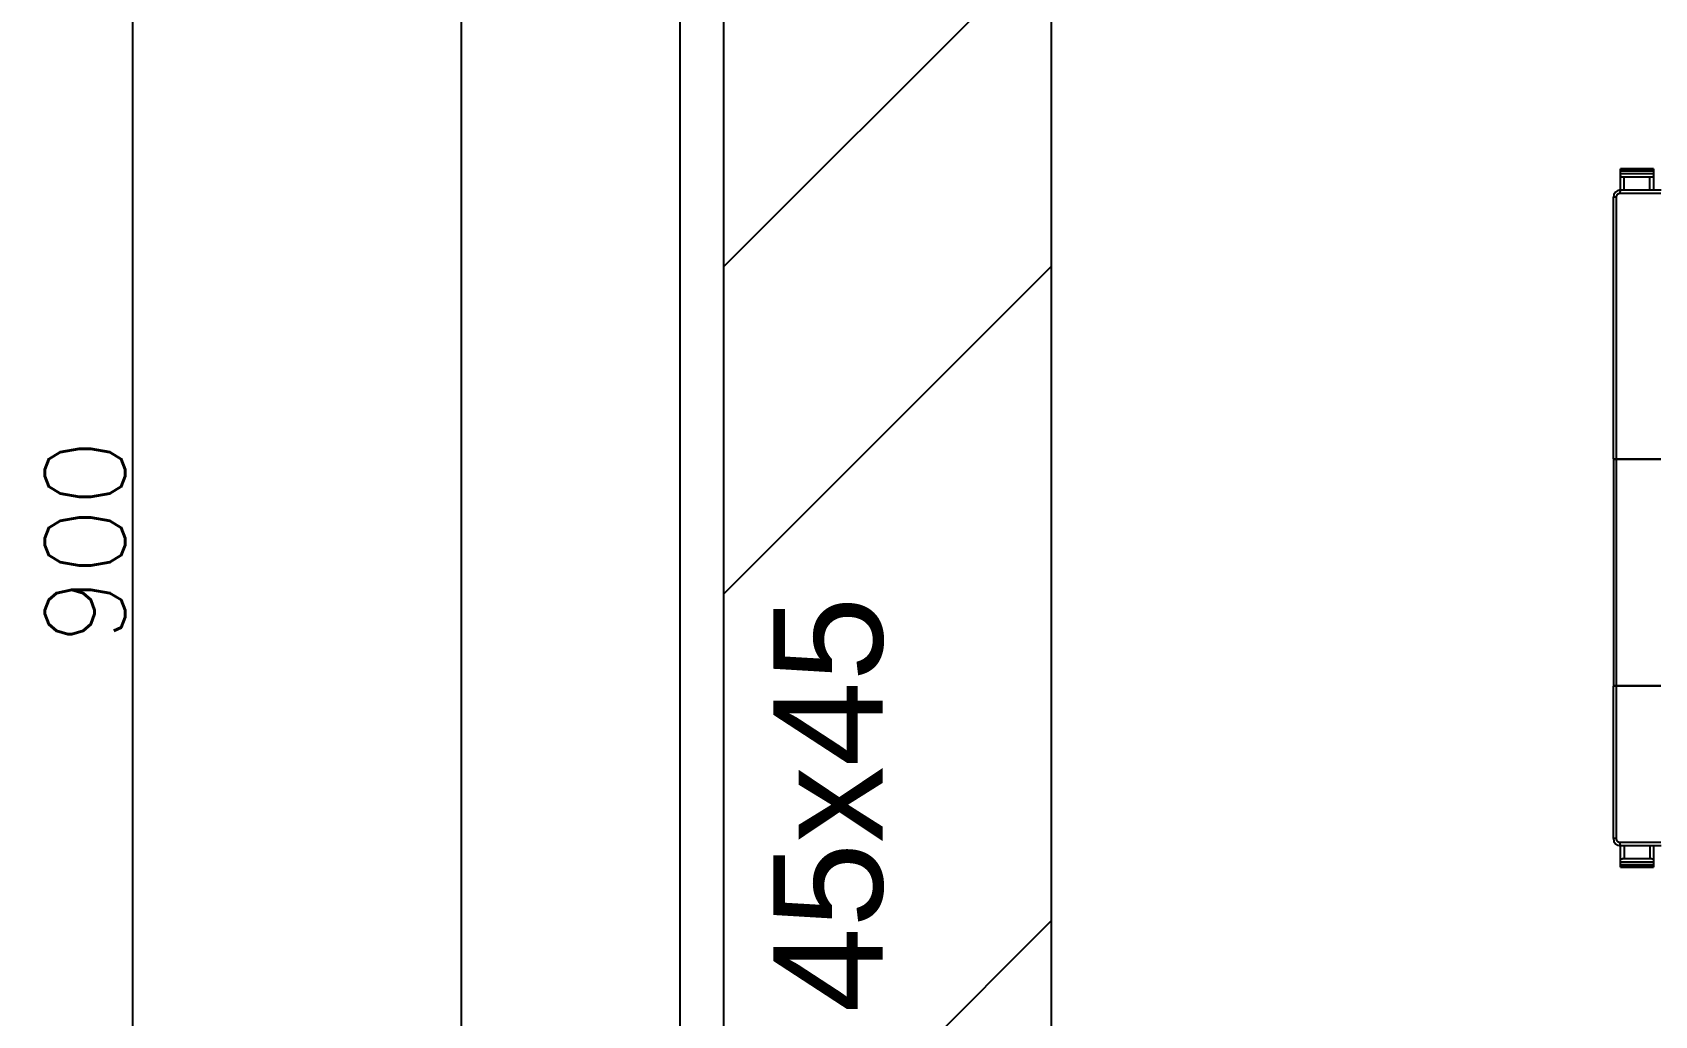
# Model space of a CAD drawing. Header units: inches. Extents: x 14 to 2932, y 13 to 1968.
# Drawn here: x 982.8 to 1205.4, y 1158.4 to 1293.3 of the extents above; entities that cross this region are included whole.
import ezdxf

# ---------------------------------------------------------------- set-up
doc = ezdxf.new("R2010")
doc.units = ezdxf.units.IN
doc.header["$MEASUREMENT"] = 0
doc.layers.add('3', color=7, linetype='Continuous')
doc.layers.add('9-DIM', color=7, linetype='Continuous')
doc.styles.add('TEXT DIM TỦ', font='romans.shx', dxfattribs={"height": 11})
doc.styles.add('text tủ 17.7', font='arial.ttf', dxfattribs={"height": 15})
doc.dimstyles.new('DIM TỦ ĐIỆN', dxfattribs={"dimtxt": 11, "dimasz": 3.5, "dimexe": 1, "dimexo": 1, "dimgap": 1, "dimtad": 1, "dimtoh": 1, "dimdsep": 46, "dimtxsty": 'TEXT DIM TỦ', "dimcen": 0, "dimclrd": 6, "dimclre": 6, "dimclrt": 256, "dimadec": 0, "dimazin": 2, "dimtfac": 1, "dimtmove": 0, "dimatfit": 3, "dimfxl": 1, "dimtfillclr": 256, "dimtolj": 1, "dimtzin": 0, "dimarcsym": 1})

# ---------------------------------------------------------------- blocks, each defined once
blk = doc.blocks.new('*D29')
at = {"layer": '9-DIM', "color": 6, "lineweight": -2, "transparency": 16777216}
for p, q in [((1040.64, 1673.42), (995.54, 1673.42)), ((996.54, 1669.92), (996.54, 776.92)), ((1040.64, 773.42), (995.54, 773.42))]:
    blk.add_line(p, q, dxfattribs=at)
at = {"layer": '9-DIM', "color": 6, "transparency": 16777216}
for points in [[(995.96, 1669.92), (997.13, 1669.92), (996.54, 1673.42)], [(995.96, 776.92), (997.13, 776.92), (996.54, 773.42)]]:
    blk.add_solid(points, dxfattribs=at)
at = {"layer": 'Defpoints', "color": 0, "transparency": 16777216}
for p in [(1041.64, 1673.42), (996.54, 773.42), (1041.64, 773.42)]:
    blk.add_point(p, dxfattribs=at)
at = {"layer": '9-DIM', "transparency": 16777216, "insert": (990.04, 1223.42), "char_height": 11, "attachment_point": 5, "rotation": 90, "style": 'TEXT DIM TỦ'}
blk.add_mtext('\\A1;900', dxfattribs=at)

msp = doc.modelspace()

# ---------------------------------------------------------------- hatches: boundary and pattern name
at = {"layer": '3'}
h = msp.add_hatch(dxfattribs=at)
h.set_pattern_fill('ANSI32', color=8, scale=10)
h.set_pattern_definition([(45, (-5275.68, 2855.33), (-67.3519, 67.3519), []), (45, (-5230.78, 2855.33), (-67.3519, 67.3519), [])])
h.paths.add_polyline_path([(1077.636, 809.416), (1122.636, 809.416), (1122.636, 1637.416), (1077.636, 1637.416)])
h.paths.add_polyline_path([(1605.636, 809.416), (1560.636, 809.416), (1560.636, 1637.416), (1605.636, 1637.416)])
h.paths.add_polyline_path([(1122.636, 1305.416), (1560.636, 1305.416), (1560.636, 1350.416), (1122.636, 1350.416)])
h.paths.add_polyline_path([(1122.636, 1155.416), (1560.636, 1155.416), (1560.636, 1110.416), (1122.636, 1110.416)])
h.paths.add_polyline_path([(1122.636, 921.923), (1560.636, 921.923), (1560.636, 966.923), (1122.636, 966.923)])

# ---------------------------------------------------------------- linework, layer by layer
at = {"color": 7, "linetype": 'Continuous'}
for p, q in [((1205.214, 1274.566), (1200.714, 1274.566)), ((1200.714, 1274.494), (1200.714, 1274.566)), ((1200.714, 1274.494), (1205.214, 1274.494)), ((1200.714, 1274.278), (1200.714, 1274.494)), ((1200.714, 1274.278), (1205.214, 1274.278)), ((1200.714, 1273.915), (1200.714, 1274.278)), ((1200.714, 1273.915), (1205.214, 1273.915)), ((1200.714, 1273.542), (1200.714, 1273.915)), ((1200.714, 1271.666), (1200.714, 1273.542)), ((1204.714, 1273.398), (1201.214, 1273.398)), ((1201.214, 1271.666), (1201.214, 1273.398)), ((1204.714, 1271.666), (1204.714, 1273.398)), ((1205.214, 1274.566), (1205.214, 1274.494)), ((1205.214, 1274.494), (1205.214, 1274.278)), ((1205.214, 1274.278), (1205.214, 1273.915)), ((1205.214, 1273.915), (1205.214, 1273.542)), ((1205.214, 1273.542), (1205.214, 1271.666)), ((1200.602, 1271.166), (1200.602, 1271.189)), ((1206.214, 1271.166), (1200.602, 1271.166)), ((1200.714, 1271.666), (1206.271, 1271.666)), ((1199.714, 1244.066), (1199.714, 1270.666)), ((1200.102, 1270.666), (1199.714, 1270.666)), ((1200.102, 1270.666), (1200.102, 1244.066)), ((1199.714, 1234.766), (1199.714, 1244.066)), ((1200.102, 1244.066), (1200.102, 1234.766)), ((1199.714, 1234.766), (1199.714, 1234.666)), ((1199.714, 1234.766), (1200.102, 1234.766)), ((1199.714, 1234.666), (1199.714, 1203.666)), ((1200.102, 1234.666), (1199.714, 1234.666)), ((1199.914, 1234.666), (1199.914, 1234.766)), ((1200.102, 1234.766), (1206.214, 1234.766)), ((1206.214, 1234.666), (1200.102, 1234.666)), ((1200.102, 1234.666), (1200.102, 1203.666)), ((1199.714, 1203.666), (1199.714, 1203.566)), ((1199.714, 1203.666), (1200.102, 1203.666)), ((1200.102, 1203.566), (1199.714, 1203.566)), ((1199.714, 1194.766), (1199.714, 1203.566)), ((1199.914, 1203.566), (1199.914, 1203.666)), ((1200.102, 1203.666), (1206.214, 1203.666)), ((1206.214, 1203.566), (1200.102, 1203.566)), ((1200.102, 1203.566), (1200.102, 1194.766)), ((1199.714, 1182.666), (1199.714, 1194.766)), ((1200.102, 1194.766), (1200.102, 1182.666)), ((1200.102, 1182.666), (1199.714, 1182.666)), ((1200.602, 1182.166), (1200.602, 1182.142)), ((1200.602, 1182.166), (1206.214, 1182.166)), ((1200.714, 1179.789), (1200.714, 1181.666)), ((1206.271, 1181.666), (1200.714, 1181.666)), ((1200.714, 1179.416), (1200.714, 1179.789)), ((1201.214, 1181.666), (1201.214, 1179.933)), ((1201.214, 1179.933), (1204.714, 1179.933)), ((1204.714, 1181.666), (1204.714, 1179.933)), ((1205.214, 1181.666), (1205.214, 1179.789)), ((1205.214, 1179.789), (1205.214, 1179.416)), ((1200.714, 1179.053), (1200.714, 1179.416)), ((1205.214, 1179.416), (1200.714, 1179.416)), ((1200.714, 1178.837), (1200.714, 1179.053)), ((1205.214, 1179.053), (1200.714, 1179.053)), ((1205.214, 1178.837), (1200.714, 1178.837)), ((1200.714, 1178.766), (1200.714, 1178.837)), ((1200.714, 1178.766), (1205.214, 1178.766)), ((1205.214, 1179.416), (1205.214, 1179.053)), ((1205.214, 1179.053), (1205.214, 1178.837)), ((1205.214, 1178.837), (1205.214, 1178.766))]:
    msp.add_line(p, q, dxfattribs=at)
for points in [[(1041.636, 773.416), (1641.636, 773.416), (1641.636, 1673.416), (1041.636, 1673.416)], [(1071.636, 803.416), (1611.636, 803.416), (1611.636, 1643.416), (1071.636, 1643.416)]]:
    msp.add_lwpolyline(points, close=True)
at = {"color": 5}
msp.add_lwpolyline([(1077.636, 809.416), (1605.636, 809.416), (1605.636, 1637.416), (1077.636, 1637.416)], close=True, dxfattribs=at)
at = {"color": 4}
msp.add_lwpolyline([(1077.636, 809.416), (1122.636, 809.416), (1122.636, 1637.416), (1077.636, 1637.416)], close=True, dxfattribs=at)
at = {"color": 7, "linetype": 'Continuous'}
for points in [[(1201.215, 1273.398), (1201.21, 1273.398), (1201.206, 1273.398), (1201.202, 1273.398), (1201.198, 1273.398), (1201.193, 1273.398), (1201.189, 1273.399), (1201.185, 1273.399), (1201.181, 1273.399), (1201.177, 1273.399), (1201.172, 1273.399), (1201.168, 1273.399), (1201.164, 1273.399), (1201.16, 1273.399), (1201.156, 1273.399), (1201.152, 1273.4), (1201.147, 1273.4), (1201.143, 1273.4), (1201.139, 1273.4), (1201.135, 1273.4), (1201.131, 1273.4), (1201.127, 1273.401), (1201.123, 1273.401), (1201.119, 1273.401), (1201.115, 1273.401), (1201.111, 1273.402), (1201.107, 1273.402), (1201.102, 1273.402), (1201.098, 1273.402), (1201.094, 1273.403), (1201.09, 1273.403), (1201.086, 1273.403), (1201.082, 1273.404), (1201.078, 1273.404), (1201.075, 1273.404), (1201.071, 1273.405), (1201.067, 1273.405), (1201.063, 1273.405), (1201.059, 1273.406), (1201.055, 1273.406), (1201.051, 1273.407), (1201.047, 1273.407), (1201.043, 1273.407), (1201.039, 1273.408), (1201.036, 1273.408), (1201.032, 1273.409), (1201.028, 1273.409), (1201.024, 1273.41), (1201.02, 1273.41), (1201.017, 1273.411), (1201.013, 1273.411), (1201.009, 1273.412), (1201.005, 1273.412), (1201.002, 1273.413), (1200.998, 1273.413), (1200.994, 1273.414), (1200.991, 1273.414), (1200.987, 1273.415), (1200.983, 1273.415), (1200.98, 1273.416), (1200.976, 1273.416), (1200.972, 1273.417), (1200.969, 1273.418), (1200.965, 1273.418), (1200.962, 1273.419), (1200.958, 1273.419), (1200.955, 1273.42), (1200.951, 1273.421), (1200.948, 1273.421), (1200.944, 1273.422), (1200.941, 1273.423), (1200.938, 1273.423), (1200.934, 1273.424), (1200.931, 1273.425), (1200.927, 1273.425), (1200.924, 1273.426), (1200.921, 1273.427), (1200.917, 1273.427), (1200.914, 1273.428), (1200.911, 1273.429), (1200.908, 1273.43), (1200.904, 1273.43), (1200.901, 1273.431), (1200.898, 1273.432), (1200.895, 1273.433), (1200.892, 1273.433), (1200.889, 1273.434), (1200.885, 1273.435), (1200.882, 1273.436), (1200.879, 1273.437), (1200.876, 1273.437), (1200.873, 1273.438), (1200.87, 1273.439), (1200.867, 1273.44), (1200.864, 1273.441), (1200.861, 1273.442), (1200.858, 1273.442), (1200.856, 1273.443), (1200.853, 1273.444), (1200.85, 1273.445), (1200.847, 1273.446), (1200.844, 1273.447), (1200.842, 1273.448), (1200.839, 1273.449), (1200.836, 1273.449), (1200.833, 1273.45), (1200.831, 1273.451), (1200.828, 1273.452), (1200.825, 1273.453), (1200.823, 1273.454), (1200.82, 1273.455), (1200.818, 1273.456), (1200.815, 1273.457), (1200.813, 1273.458), (1200.81, 1273.459), (1200.808, 1273.46), (1200.805, 1273.461), (1200.803, 1273.462), (1200.801, 1273.463), (1200.798, 1273.464), (1200.796, 1273.465), (1200.794, 1273.466), (1200.792, 1273.467), (1200.79, 1273.468), (1200.787, 1273.469), (1200.785, 1273.47), (1200.783, 1273.471), (1200.781, 1273.472), (1200.779, 1273.473), (1200.777, 1273.474), (1200.775, 1273.475), (1200.773, 1273.476), (1200.771, 1273.477), (1200.769, 1273.478), (1200.766, 1273.48), (1200.764, 1273.481), (1200.762, 1273.482), (1200.759, 1273.484), (1200.757, 1273.485), (1200.756, 1273.487), (1200.754, 1273.488), (1200.752, 1273.489), (1200.749, 1273.491), (1200.746, 1273.493), (1200.744, 1273.495), (1200.742, 1273.496), (1200.74, 1273.498), (1200.738, 1273.5), (1200.736, 1273.502), (1200.734, 1273.504), (1200.732, 1273.506), (1200.73, 1273.508), (1200.729, 1273.51), (1200.727, 1273.512), (1200.725, 1273.514), (1200.723, 1273.516), (1200.722, 1273.519), (1200.721, 1273.521), (1200.72, 1273.523), (1200.718, 1273.525), (1200.718, 1273.528), (1200.717, 1273.53), (1200.716, 1273.532), (1200.715, 1273.536), (1200.715, 1273.539), (1200.715, 1273.542)], [(1205.215, 1273.542), (1205.215, 1273.539), (1205.214, 1273.536), (1205.214, 1273.534), (1205.213, 1273.532), (1205.212, 1273.529), (1205.211, 1273.527), (1205.211, 1273.525), (1205.209, 1273.522), (1205.208, 1273.52), (1205.206, 1273.516), (1205.204, 1273.514), (1205.203, 1273.512), (1205.201, 1273.51), (1205.199, 1273.508), (1205.198, 1273.506), (1205.196, 1273.504), (1205.194, 1273.502), (1205.191, 1273.5), (1205.189, 1273.498), (1205.186, 1273.495), (1205.183, 1273.493), (1205.181, 1273.491), (1205.179, 1273.49), (1205.176, 1273.488), (1205.173, 1273.486), (1205.171, 1273.485), (1205.168, 1273.483), (1205.166, 1273.482), (1205.163, 1273.48), (1205.161, 1273.479), (1205.159, 1273.478), (1205.157, 1273.477), (1205.155, 1273.475), (1205.153, 1273.474), (1205.151, 1273.473), (1205.148, 1273.471), (1205.145, 1273.47), (1205.143, 1273.469), (1205.141, 1273.468), (1205.139, 1273.467), (1205.137, 1273.466), (1205.135, 1273.465), (1205.133, 1273.464), (1205.13, 1273.464), (1205.128, 1273.463), (1205.126, 1273.462), (1205.124, 1273.461), (1205.121, 1273.46), (1205.119, 1273.459), (1205.116, 1273.458), (1205.114, 1273.457), (1205.111, 1273.456), (1205.109, 1273.455), (1205.106, 1273.454), (1205.104, 1273.453), (1205.101, 1273.452), (1205.099, 1273.451), (1205.096, 1273.45), (1205.093, 1273.449), (1205.088, 1273.448), (1205.085, 1273.447), (1205.083, 1273.446), (1205.08, 1273.445), (1205.077, 1273.444), (1205.074, 1273.443), (1205.071, 1273.442), (1205.068, 1273.442), (1205.065, 1273.441), (1205.062, 1273.44), (1205.059, 1273.439), (1205.056, 1273.438), (1205.053, 1273.437), (1205.05, 1273.437), (1205.047, 1273.436), (1205.044, 1273.435), (1205.041, 1273.434), (1205.038, 1273.433), (1205.034, 1273.433), (1205.031, 1273.432), (1205.028, 1273.431), (1205.025, 1273.43), (1205.021, 1273.429), (1205.018, 1273.429), (1205.015, 1273.428), (1205.011, 1273.427), (1205.008, 1273.427), (1205.005, 1273.426), (1205.001, 1273.425), (1204.998, 1273.424), (1204.994, 1273.424), (1204.991, 1273.423), (1204.987, 1273.422), (1204.984, 1273.422), (1204.98, 1273.421), (1204.977, 1273.42), (1204.973, 1273.42), (1204.97, 1273.419), (1204.966, 1273.418), (1204.962, 1273.418), (1204.959, 1273.417), (1204.955, 1273.417), (1204.951, 1273.416), (1204.948, 1273.415), (1204.944, 1273.415), (1204.94, 1273.414), (1204.937, 1273.414), (1204.933, 1273.413), (1204.929, 1273.413), (1204.925, 1273.412), (1204.922, 1273.412), (1204.918, 1273.411), (1204.914, 1273.411), (1204.91, 1273.41), (1204.906, 1273.41), (1204.903, 1273.409), (1204.899, 1273.409), (1204.895, 1273.408), (1204.891, 1273.408), (1204.887, 1273.407), (1204.883, 1273.407), (1204.879, 1273.407), (1204.875, 1273.406), (1204.871, 1273.406), (1204.867, 1273.405), (1204.863, 1273.405), (1204.859, 1273.405), (1204.855, 1273.404), (1204.851, 1273.404), (1204.847, 1273.404), (1204.843, 1273.403), (1204.839, 1273.403), (1204.835, 1273.403), (1204.831, 1273.402), (1204.827, 1273.402), (1204.823, 1273.402), (1204.819, 1273.402), (1204.815, 1273.401), (1204.811, 1273.401), (1204.807, 1273.401), (1204.803, 1273.401), (1204.799, 1273.4), (1204.794, 1273.4), (1204.79, 1273.4), (1204.786, 1273.4), (1204.782, 1273.4), (1204.778, 1273.4), (1204.774, 1273.399), (1204.769, 1273.399), (1204.765, 1273.399), (1204.761, 1273.399), (1204.757, 1273.399), (1204.753, 1273.399), (1204.748, 1273.399), (1204.744, 1273.399), (1204.74, 1273.399), (1204.736, 1273.398), (1204.732, 1273.398), (1204.727, 1273.398), (1204.723, 1273.398), (1204.719, 1273.398), (1204.715, 1273.398)], [(1200.602, 1271.166), (1200.599, 1271.166), (1200.595, 1271.166), (1200.592, 1271.165), (1200.588, 1271.165), (1200.585, 1271.165), (1200.581, 1271.165), (1200.578, 1271.165), (1200.574, 1271.165), (1200.571, 1271.165), (1200.568, 1271.164), (1200.564, 1271.164), (1200.561, 1271.164), (1200.557, 1271.164), (1200.554, 1271.163), (1200.55, 1271.163), (1200.547, 1271.162), (1200.543, 1271.162), (1200.54, 1271.162), (1200.536, 1271.161), (1200.533, 1271.161), (1200.53, 1271.16), (1200.526, 1271.16), (1200.523, 1271.159), (1200.519, 1271.159), (1200.516, 1271.158), (1200.512, 1271.157), (1200.509, 1271.157), (1200.506, 1271.156), (1200.502, 1271.155), (1200.499, 1271.155), (1200.495, 1271.154), (1200.492, 1271.153), (1200.489, 1271.152), (1200.485, 1271.152), (1200.482, 1271.151), (1200.478, 1271.15), (1200.475, 1271.149), (1200.472, 1271.148), (1200.468, 1271.147), (1200.465, 1271.146), (1200.462, 1271.145), (1200.458, 1271.144), (1200.455, 1271.143), (1200.452, 1271.142), (1200.448, 1271.141), (1200.445, 1271.14), (1200.442, 1271.139), (1200.438, 1271.138), (1200.435, 1271.137), (1200.432, 1271.136), (1200.429, 1271.134), (1200.425, 1271.133), (1200.422, 1271.132), (1200.419, 1271.131), (1200.416, 1271.129), (1200.412, 1271.128), (1200.409, 1271.127), (1200.406, 1271.125), (1200.403, 1271.124), (1200.399, 1271.123), (1200.396, 1271.121), (1200.393, 1271.12), (1200.39, 1271.118), (1200.387, 1271.117), (1200.384, 1271.115), (1200.38, 1271.114), (1200.377, 1271.112), (1200.374, 1271.11), (1200.371, 1271.109), (1200.368, 1271.107), (1200.365, 1271.106), (1200.362, 1271.104), (1200.359, 1271.102), (1200.356, 1271.101), (1200.353, 1271.099), (1200.35, 1271.097), (1200.347, 1271.095), (1200.344, 1271.093), (1200.341, 1271.092), (1200.338, 1271.09), (1200.335, 1271.088), (1200.332, 1271.086), (1200.329, 1271.084), (1200.326, 1271.082), (1200.323, 1271.08), (1200.32, 1271.078), (1200.317, 1271.076), (1200.314, 1271.074), (1200.311, 1271.072), (1200.309, 1271.07), (1200.306, 1271.068), (1200.303, 1271.066), (1200.3, 1271.064), (1200.297, 1271.062), (1200.295, 1271.06), (1200.292, 1271.058), (1200.289, 1271.055), (1200.286, 1271.053), (1200.284, 1271.051), (1200.281, 1271.049), (1200.278, 1271.046), (1200.276, 1271.044), (1200.273, 1271.042), (1200.27, 1271.04), (1200.268, 1271.037), (1200.265, 1271.035), (1200.263, 1271.032), (1200.26, 1271.03), (1200.257, 1271.028), (1200.255, 1271.025), (1200.252, 1271.023), (1200.25, 1271.02), (1200.247, 1271.018), (1200.245, 1271.015), (1200.242, 1271.013), (1200.24, 1271.01), (1200.238, 1271.008), (1200.235, 1271.005), (1200.233, 1271.002), (1200.23, 1271), (1200.228, 1270.997), (1200.226, 1270.995), (1200.223, 1270.992), (1200.221, 1270.989), (1200.219, 1270.986), (1200.217, 1270.984), (1200.214, 1270.981), (1200.212, 1270.978), (1200.21, 1270.976), (1200.208, 1270.973), (1200.206, 1270.97), (1200.203, 1270.967), (1200.201, 1270.964), (1200.199, 1270.961), (1200.197, 1270.959), (1200.195, 1270.956), (1200.193, 1270.953), (1200.191, 1270.95), (1200.189, 1270.947), (1200.187, 1270.944), (1200.185, 1270.941), (1200.183, 1270.938), (1200.181, 1270.935), (1200.179, 1270.932), (1200.177, 1270.929), (1200.176, 1270.926), (1200.174, 1270.923), (1200.172, 1270.92), (1200.17, 1270.917), (1200.168, 1270.914), (1200.167, 1270.911), (1200.165, 1270.908), (1200.163, 1270.905), (1200.162, 1270.902), (1200.16, 1270.898), (1200.158, 1270.895), (1200.157, 1270.892), (1200.155, 1270.889), (1200.153, 1270.886), (1200.152, 1270.883), (1200.15, 1270.879), (1200.149, 1270.876), (1200.147, 1270.873), (1200.146, 1270.87), (1200.144, 1270.867), (1200.143, 1270.863), (1200.142, 1270.86), (1200.14, 1270.857), (1200.139, 1270.853), (1200.138, 1270.85), (1200.136, 1270.847), (1200.135, 1270.843), (1200.134, 1270.84), (1200.132, 1270.837), (1200.131, 1270.833), (1200.13, 1270.83), (1200.129, 1270.827), (1200.128, 1270.823), (1200.127, 1270.82), (1200.126, 1270.817), (1200.125, 1270.813), (1200.123, 1270.81), (1200.122, 1270.806), (1200.121, 1270.803), (1200.121, 1270.799), (1200.12, 1270.796), (1200.119, 1270.793), (1200.118, 1270.789), (1200.117, 1270.786), (1200.116, 1270.782), (1200.115, 1270.779), (1200.114, 1270.775), (1200.114, 1270.772), (1200.113, 1270.768), (1200.112, 1270.765), (1200.112, 1270.761), (1200.111, 1270.758), (1200.11, 1270.754), (1200.11, 1270.751), (1200.109, 1270.747), (1200.108, 1270.744), (1200.108, 1270.74), (1200.107, 1270.737), (1200.107, 1270.733), (1200.106, 1270.73), (1200.106, 1270.726), (1200.106, 1270.723), (1200.105, 1270.719), (1200.105, 1270.715), (1200.104, 1270.712), (1200.104, 1270.708), (1200.104, 1270.705), (1200.104, 1270.701), (1200.103, 1270.698), (1200.103, 1270.694), (1200.103, 1270.69), (1200.103, 1270.687), (1200.103, 1270.683), (1200.102, 1270.68), (1200.102, 1270.676), (1200.102, 1270.673), (1200.102, 1270.669), (1200.102, 1270.666)], [(1200.102, 1182.666), (1200.102, 1182.662), (1200.102, 1182.659), (1200.102, 1182.656), (1200.102, 1182.653), (1200.102, 1182.65), (1200.103, 1182.647), (1200.103, 1182.644), (1200.103, 1182.641), (1200.103, 1182.637), (1200.103, 1182.634), (1200.103, 1182.631), (1200.104, 1182.628), (1200.104, 1182.625), (1200.104, 1182.622), (1200.104, 1182.619), (1200.105, 1182.616), (1200.105, 1182.613), (1200.105, 1182.61), (1200.106, 1182.606), (1200.106, 1182.603), (1200.107, 1182.6), (1200.107, 1182.597), (1200.107, 1182.594), (1200.108, 1182.591), (1200.108, 1182.588), (1200.109, 1182.585), (1200.109, 1182.582), (1200.11, 1182.579), (1200.11, 1182.576), (1200.111, 1182.573), (1200.112, 1182.57), (1200.112, 1182.566), (1200.113, 1182.563), (1200.113, 1182.56), (1200.114, 1182.557), (1200.115, 1182.554), (1200.116, 1182.551), (1200.116, 1182.548), (1200.117, 1182.545), (1200.118, 1182.542), (1200.119, 1182.539), (1200.119, 1182.536), (1200.12, 1182.533), (1200.121, 1182.53), (1200.122, 1182.527), (1200.123, 1182.524), (1200.124, 1182.521), (1200.124, 1182.518), (1200.125, 1182.515), (1200.126, 1182.512), (1200.127, 1182.509), (1200.128, 1182.506), (1200.129, 1182.503), (1200.13, 1182.5), (1200.131, 1182.498), (1200.132, 1182.495), (1200.133, 1182.492), (1200.135, 1182.489), (1200.136, 1182.486), (1200.137, 1182.483), (1200.138, 1182.48), (1200.139, 1182.477), (1200.14, 1182.474), (1200.141, 1182.471), (1200.143, 1182.469), (1200.144, 1182.466), (1200.145, 1182.463), (1200.146, 1182.46), (1200.148, 1182.457), (1200.149, 1182.454), (1200.15, 1182.452), (1200.152, 1182.449), (1200.153, 1182.446), (1200.154, 1182.443), (1200.156, 1182.44), (1200.157, 1182.438), (1200.159, 1182.435), (1200.16, 1182.432), (1200.162, 1182.429), (1200.163, 1182.427), (1200.164, 1182.424), (1200.166, 1182.421), (1200.168, 1182.419), (1200.169, 1182.416), (1200.171, 1182.413), (1200.172, 1182.411), (1200.174, 1182.408), (1200.175, 1182.405), (1200.177, 1182.403), (1200.179, 1182.4), (1200.18, 1182.397), (1200.182, 1182.395), (1200.184, 1182.392), (1200.185, 1182.39), (1200.187, 1182.387), (1200.189, 1182.384), (1200.191, 1182.382), (1200.192, 1182.379), (1200.194, 1182.377), (1200.196, 1182.374), (1200.198, 1182.372), (1200.2, 1182.369), (1200.201, 1182.367), (1200.203, 1182.364), (1200.205, 1182.362), (1200.207, 1182.359), (1200.209, 1182.357), (1200.211, 1182.355), (1200.213, 1182.352), (1200.215, 1182.35), (1200.217, 1182.347), (1200.219, 1182.345), (1200.221, 1182.343), (1200.223, 1182.34), (1200.225, 1182.338), (1200.227, 1182.336), (1200.229, 1182.333), (1200.231, 1182.331), (1200.233, 1182.329), (1200.235, 1182.326), (1200.237, 1182.324), (1200.239, 1182.322), (1200.241, 1182.32), (1200.243, 1182.318), (1200.245, 1182.315), (1200.248, 1182.313), (1200.25, 1182.311), (1200.252, 1182.309), (1200.254, 1182.307), (1200.256, 1182.304), (1200.259, 1182.302), (1200.261, 1182.3), (1200.263, 1182.298), (1200.265, 1182.296), (1200.268, 1182.294), (1200.27, 1182.292), (1200.272, 1182.29), (1200.275, 1182.288), (1200.277, 1182.286), (1200.279, 1182.284), (1200.282, 1182.282), (1200.284, 1182.28), (1200.286, 1182.278), (1200.289, 1182.276), (1200.291, 1182.274), (1200.294, 1182.272), (1200.296, 1182.271), (1200.298, 1182.269), (1200.301, 1182.267), (1200.303, 1182.265), (1200.306, 1182.263), (1200.308, 1182.261), (1200.311, 1182.26), (1200.313, 1182.258), (1200.316, 1182.256), (1200.318, 1182.254), (1200.321, 1182.253), (1200.323, 1182.251), (1200.326, 1182.249), (1200.328, 1182.248), (1200.331, 1182.246), (1200.334, 1182.244), (1200.336, 1182.243), (1200.339, 1182.241), (1200.341, 1182.239), (1200.344, 1182.238), (1200.347, 1182.236), (1200.349, 1182.235), (1200.352, 1182.233), (1200.355, 1182.232), (1200.357, 1182.23), (1200.36, 1182.229), (1200.363, 1182.227), (1200.365, 1182.226), (1200.368, 1182.224), (1200.371, 1182.223), (1200.373, 1182.221), (1200.376, 1182.22), (1200.379, 1182.219), (1200.382, 1182.217), (1200.384, 1182.216), (1200.387, 1182.215), (1200.39, 1182.213), (1200.393, 1182.212), (1200.395, 1182.211), (1200.398, 1182.21), (1200.401, 1182.208), (1200.404, 1182.207), (1200.407, 1182.206), (1200.409, 1182.205), (1200.412, 1182.204), (1200.415, 1182.202), (1200.418, 1182.201), (1200.421, 1182.2), (1200.424, 1182.199), (1200.427, 1182.198), (1200.429, 1182.197), (1200.432, 1182.196), (1200.435, 1182.195), (1200.438, 1182.194), (1200.441, 1182.193), (1200.444, 1182.192), (1200.447, 1182.191), (1200.45, 1182.19), (1200.452, 1182.189), (1200.455, 1182.188), (1200.458, 1182.187), (1200.461, 1182.186), (1200.464, 1182.185), (1200.467, 1182.185), (1200.47, 1182.184), (1200.473, 1182.183), (1200.476, 1182.182), (1200.479, 1182.181), (1200.482, 1182.181), (1200.485, 1182.18), (1200.488, 1182.179), (1200.491, 1182.178), (1200.494, 1182.178), (1200.497, 1182.177), (1200.5, 1182.176), (1200.503, 1182.176), (1200.506, 1182.175), (1200.509, 1182.175), (1200.512, 1182.174), (1200.515, 1182.174), (1200.518, 1182.173), (1200.521, 1182.172), (1200.524, 1182.172), (1200.527, 1182.172), (1200.53, 1182.171), (1200.533, 1182.171), (1200.536, 1182.17), (1200.539, 1182.17), (1200.542, 1182.169), (1200.545, 1182.169), (1200.548, 1182.169), (1200.551, 1182.168), (1200.554, 1182.168), (1200.557, 1182.168), (1200.56, 1182.167), (1200.563, 1182.167), (1200.566, 1182.167), (1200.569, 1182.167), (1200.572, 1182.167), (1200.575, 1182.166), (1200.578, 1182.166), (1200.581, 1182.166), (1200.584, 1182.166), (1200.587, 1182.166), (1200.59, 1182.166), (1200.593, 1182.166), (1200.596, 1182.166), (1200.599, 1182.166), (1200.602, 1182.166)], [(1200.715, 1179.789), (1200.715, 1179.793), (1200.715, 1179.795), (1200.716, 1179.797), (1200.716, 1179.799), (1200.717, 1179.801), (1200.717, 1179.803), (1200.718, 1179.805), (1200.719, 1179.807), (1200.72, 1179.809), (1200.721, 1179.811), (1200.723, 1179.814), (1200.724, 1179.816), (1200.726, 1179.818), (1200.728, 1179.821), (1200.73, 1179.824), (1200.732, 1179.826), (1200.735, 1179.828), (1200.737, 1179.83), (1200.739, 1179.832), (1200.741, 1179.833), (1200.743, 1179.836), (1200.745, 1179.837), (1200.747, 1179.839), (1200.749, 1179.84), (1200.752, 1179.842), (1200.755, 1179.844), (1200.758, 1179.846), (1200.76, 1179.847), (1200.763, 1179.849), (1200.765, 1179.85), (1200.767, 1179.851), (1200.77, 1179.854), (1200.772, 1179.855), (1200.774, 1179.856), (1200.776, 1179.857), (1200.778, 1179.858), (1200.78, 1179.859), (1200.782, 1179.86), (1200.784, 1179.861), (1200.786, 1179.862), (1200.788, 1179.863), (1200.79, 1179.864), (1200.792, 1179.865), (1200.795, 1179.866), (1200.797, 1179.867), (1200.799, 1179.868), (1200.801, 1179.869), (1200.804, 1179.869), (1200.806, 1179.87), (1200.808, 1179.871), (1200.811, 1179.872), (1200.813, 1179.873), (1200.815, 1179.874), (1200.818, 1179.875), (1200.82, 1179.876), (1200.823, 1179.877), (1200.825, 1179.878), (1200.828, 1179.879), (1200.831, 1179.88), (1200.833, 1179.881), (1200.836, 1179.882), (1200.839, 1179.883), (1200.844, 1179.884), (1200.847, 1179.885), (1200.85, 1179.886), (1200.852, 1179.887), (1200.855, 1179.888), (1200.858, 1179.889), (1200.861, 1179.89), (1200.864, 1179.89), (1200.867, 1179.891), (1200.87, 1179.892), (1200.873, 1179.893), (1200.876, 1179.894), (1200.879, 1179.895), (1200.882, 1179.895), (1200.885, 1179.896), (1200.889, 1179.897), (1200.892, 1179.898), (1200.895, 1179.899), (1200.898, 1179.899), (1200.901, 1179.9), (1200.905, 1179.901), (1200.908, 1179.902), (1200.911, 1179.902), (1200.915, 1179.903), (1200.918, 1179.904), (1200.921, 1179.905), (1200.925, 1179.905), (1200.928, 1179.906), (1200.932, 1179.907), (1200.935, 1179.907), (1200.939, 1179.908), (1200.942, 1179.909), (1200.946, 1179.909), (1200.949, 1179.91), (1200.953, 1179.911), (1200.956, 1179.911), (1200.96, 1179.912), (1200.963, 1179.913), (1200.967, 1179.913), (1200.971, 1179.914), (1200.974, 1179.914), (1200.978, 1179.915), (1200.982, 1179.916), (1200.985, 1179.916), (1200.989, 1179.917), (1200.993, 1179.917), (1200.996, 1179.918), (1201, 1179.918), (1201.004, 1179.919), (1201.008, 1179.919), (1201.012, 1179.92), (1201.015, 1179.92), (1201.019, 1179.921), (1201.023, 1179.921), (1201.027, 1179.922), (1201.031, 1179.922), (1201.035, 1179.923), (1201.038, 1179.923), (1201.042, 1179.924), (1201.046, 1179.924), (1201.05, 1179.924), (1201.054, 1179.925), (1201.058, 1179.925), (1201.062, 1179.926), (1201.066, 1179.926), (1201.07, 1179.926), (1201.074, 1179.927), (1201.078, 1179.927), (1201.082, 1179.927), (1201.086, 1179.928), (1201.09, 1179.928), (1201.094, 1179.928), (1201.098, 1179.929), (1201.102, 1179.929), (1201.106, 1179.929), (1201.11, 1179.929), (1201.114, 1179.93), (1201.119, 1179.93), (1201.123, 1179.93), (1201.127, 1179.93), (1201.131, 1179.931), (1201.135, 1179.931), (1201.139, 1179.931), (1201.143, 1179.931), (1201.147, 1179.931), (1201.152, 1179.932), (1201.156, 1179.932), (1201.16, 1179.932), (1201.164, 1179.932), (1201.168, 1179.932), (1201.172, 1179.932), (1201.177, 1179.932), (1201.181, 1179.932), (1201.185, 1179.932), (1201.189, 1179.933), (1201.194, 1179.933), (1201.198, 1179.933), (1201.202, 1179.933), (1201.206, 1179.933), (1201.21, 1179.933), (1201.215, 1179.933)], [(1204.715, 1179.933), (1204.719, 1179.933), (1204.723, 1179.933), (1204.727, 1179.933), (1204.732, 1179.933), (1204.736, 1179.933), (1204.74, 1179.933), (1204.744, 1179.932), (1204.749, 1179.932), (1204.753, 1179.932), (1204.757, 1179.932), (1204.761, 1179.932), (1204.765, 1179.932), (1204.769, 1179.932), (1204.774, 1179.932), (1204.778, 1179.932), (1204.782, 1179.931), (1204.786, 1179.931), (1204.79, 1179.931), (1204.794, 1179.931), (1204.798, 1179.931), (1204.802, 1179.93), (1204.807, 1179.93), (1204.811, 1179.93), (1204.815, 1179.93), (1204.819, 1179.929), (1204.823, 1179.929), (1204.827, 1179.929), (1204.831, 1179.929), (1204.835, 1179.928), (1204.839, 1179.928), (1204.843, 1179.928), (1204.847, 1179.927), (1204.851, 1179.927), (1204.855, 1179.927), (1204.859, 1179.926), (1204.863, 1179.926), (1204.867, 1179.926), (1204.871, 1179.925), (1204.875, 1179.925), (1204.878, 1179.925), (1204.882, 1179.924), (1204.886, 1179.924), (1204.89, 1179.923), (1204.894, 1179.923), (1204.898, 1179.922), (1204.901, 1179.922), (1204.905, 1179.921), (1204.909, 1179.921), (1204.913, 1179.921), (1204.917, 1179.92), (1204.92, 1179.92), (1204.924, 1179.919), (1204.928, 1179.919), (1204.931, 1179.918), (1204.935, 1179.918), (1204.939, 1179.917), (1204.942, 1179.916), (1204.946, 1179.916), (1204.95, 1179.915), (1204.953, 1179.915), (1204.957, 1179.914), (1204.961, 1179.914), (1204.964, 1179.913), (1204.968, 1179.912), (1204.971, 1179.912), (1204.975, 1179.911), (1204.978, 1179.91), (1204.982, 1179.91), (1204.985, 1179.909), (1204.988, 1179.909), (1204.992, 1179.908), (1204.995, 1179.907), (1204.999, 1179.907), (1205.002, 1179.906), (1205.005, 1179.905), (1205.009, 1179.904), (1205.012, 1179.904), (1205.015, 1179.903), (1205.019, 1179.902), (1205.022, 1179.902), (1205.025, 1179.901), (1205.028, 1179.9), (1205.031, 1179.899), (1205.035, 1179.899), (1205.038, 1179.898), (1205.041, 1179.897), (1205.044, 1179.896), (1205.047, 1179.895), (1205.05, 1179.895), (1205.053, 1179.894), (1205.056, 1179.893), (1205.059, 1179.892), (1205.062, 1179.891), (1205.065, 1179.89), (1205.068, 1179.89), (1205.071, 1179.889), (1205.074, 1179.888), (1205.077, 1179.887), (1205.079, 1179.886), (1205.082, 1179.885), (1205.085, 1179.884), (1205.088, 1179.883), (1205.091, 1179.883), (1205.093, 1179.882), (1205.096, 1179.881), (1205.099, 1179.88), (1205.101, 1179.879), (1205.104, 1179.878), (1205.107, 1179.877), (1205.109, 1179.876), (1205.112, 1179.875), (1205.114, 1179.874), (1205.117, 1179.873), (1205.119, 1179.872), (1205.122, 1179.871), (1205.124, 1179.87), (1205.126, 1179.869), (1205.129, 1179.868), (1205.131, 1179.867), (1205.133, 1179.866), (1205.135, 1179.865), (1205.138, 1179.864), (1205.14, 1179.863), (1205.142, 1179.862), (1205.144, 1179.861), (1205.146, 1179.86), (1205.148, 1179.859), (1205.15, 1179.858), (1205.152, 1179.857), (1205.154, 1179.856), (1205.156, 1179.855), (1205.158, 1179.854), (1205.16, 1179.853), (1205.162, 1179.852), (1205.164, 1179.851), (1205.167, 1179.849), (1205.169, 1179.848), (1205.171, 1179.847), (1205.174, 1179.845), (1205.175, 1179.843), (1205.177, 1179.842), (1205.179, 1179.841), (1205.182, 1179.839), (1205.184, 1179.837), (1205.186, 1179.836), (1205.188, 1179.834), (1205.19, 1179.833), (1205.191, 1179.831), (1205.193, 1179.829), (1205.195, 1179.828), (1205.197, 1179.826), (1205.199, 1179.824), (1205.201, 1179.822), (1205.202, 1179.82), (1205.204, 1179.818), (1205.205, 1179.816), (1205.207, 1179.814), (1205.208, 1179.811), (1205.209, 1179.809), (1205.211, 1179.806), (1205.212, 1179.803), (1205.213, 1179.801), (1205.214, 1179.798), (1205.214, 1179.796), (1205.214, 1179.794), (1205.215, 1179.792)]]:
    msp.add_lwpolyline(points, dxfattribs=at)
for centre, radius, start, end in [((1200.714, 1270.666), 1, 90, 180), ((1202.831, 1271.165), 2.229, 178.11799, 178.74779), ((1202.697, 1271.168), 2.095, 178.74424, 179.40461), ((1202.866, 1271.164), 2.264, 177.48617, 178.1122), ((1202.758, 1271.166), 2.156, 176.76669, 177.42801), ((1202.68, 1271.17), 2.078, 176.06858, 176.75581), ((1202.602, 1271.174), 2, 175.30862, 176.02118), ((1202.514, 1271.18), 1.911, 174.54441, 175.28508), ((1202.398, 1271.19), 1.796, 173.71525, 174.49498), ((1202.281, 1271.201), 1.678, 172.85723, 173.67858), ((1202.151, 1271.215), 1.547, 171.89878, 172.77039), ((1202.022, 1271.233), 1.416, 170.94321, 171.87186), ((1201.884, 1271.253), 1.278, 169.83602, 170.83229), ((1201.748, 1271.276), 1.139, 168.69717, 169.77428), ((1201.612, 1271.3), 1.002, 167.38558, 168.55771), ((1201.484, 1271.327), 0.87, 165.99113, 167.27558), ((1201.365, 1271.355), 0.749, 164.41399, 165.82337), ((1201.246, 1271.386), 0.626, 162.6573, 164.24228), ((1201.135, 1271.418), 0.51, 160.59357, 162.40151), ((1201.052, 1271.446), 0.422, 158.3883, 160.40955), ((1200.992, 1271.468), 0.358, 155.88306, 158.06209), ((1200.902, 1271.504), 0.261, 152.39618, 155.13157), ((1200.821, 1271.544), 0.171, 147.77811, 151.56312), ((1200.808, 1271.555), 0.154, 145.12328, 148.80962), ((1200.896, 1271.493), 0.263, 143.15823, 144.98797), ((1200.742, 1271.596), 0.078, 129.39741, 135.64007), ((1200.716, 1271.624), 0.0401, 110.54644, 126.0047), ((1200.731, 1271.6), 0.068, 104.18011, 115.25669), ((1200.714, 1182.666), 1, 180, 270), ((1202.697, 1182.164), 2.095, 180.59542, 181.25573), ((1202.831, 1182.166), 2.229, 181.25224, 181.88199), ((1202.866, 1182.168), 2.264, 181.88783, 182.5138), ((1202.758, 1182.165), 2.156, 182.57203, 183.23328), ((1202.681, 1182.161), 2.079, 183.24423, 183.93138), ((1202.602, 1182.158), 2, 183.97886, 184.69134), ((1202.515, 1182.151), 1.912, 184.71291, 185.45349), ((1202.399, 1182.142), 1.796, 185.50507, 186.2847), ((1202.282, 1182.13), 1.678, 186.32148, 187.14272), ((1202.152, 1182.116), 1.548, 187.22642, 188.09791), ((1202.022, 1182.098), 1.417, 188.12821, 189.05672), ((1201.884, 1182.079), 1.278, 189.16779, 190.1639), ((1201.748, 1182.055), 1.14, 190.22082, 191.29775), ((1201.612, 1182.031), 1.002, 191.44239, 192.61432), ((1201.484, 1182.004), 0.871, 192.71776, 194.00197), ((1201.365, 1181.977), 0.749, 194.18476, 195.59387), ((1201.247, 1181.945), 0.626, 195.74846, 197.33311), ((1201.136, 1181.913), 0.51, 197.59869, 199.40623), ((1201.052, 1181.885), 0.423, 199.57715, 201.59794), ((1200.992, 1181.863), 0.358, 201.95464, 204.13313), ((1200.902, 1181.827), 0.261, 204.86878, 207.60346), ((1200.821, 1181.787), 0.171, 208.41182, 212.19581), ((1200.808, 1181.776), 0.154, 211.1909, 214.8762), ((1200.896, 1181.838), 0.263, 215.01229, 216.84151), ((1200.742, 1181.735), 0.0781, 224.31116, 230.552), ((1200.716, 1181.708), 0.0401, 233.9974, 249.45145), ((1200.731, 1181.732), 0.068, 244.74437, 255.81883)]:
    msp.add_arc(centre, radius, start, end, dxfattribs=at)

# ---------------------------------------------------------------- texts
at = {"insert": (1084.457, 1090.115), "char_height": 15, "attachment_point": 1, "rotation": 90, "style": 'text tủ 17.7'}
msp.add_mtext_dynamic_manual_height_columns('MÁNG 45x45', width=193.4751, gutter_width=75, heights=[0], dxfattribs=at)

# ---------------------------------------------------------------- dimensions: what is measured, and where the dimension line sits
at = {"layer": '9-DIM'}
dim = msp.add_linear_dim(base=(996.543, 773.416), p1=(1041.636, 1673.416), p2=(1041.636, 773.416), angle=90, dimstyle='DIM TỦ ĐIỆN', dxfattribs=at)
dim.commit()
dim.dimension.update_dxf_attribs({"geometry": '*D29', "text_midpoint": (990.043, 1223.416)})

doc.saveas('drawing.dxf')
